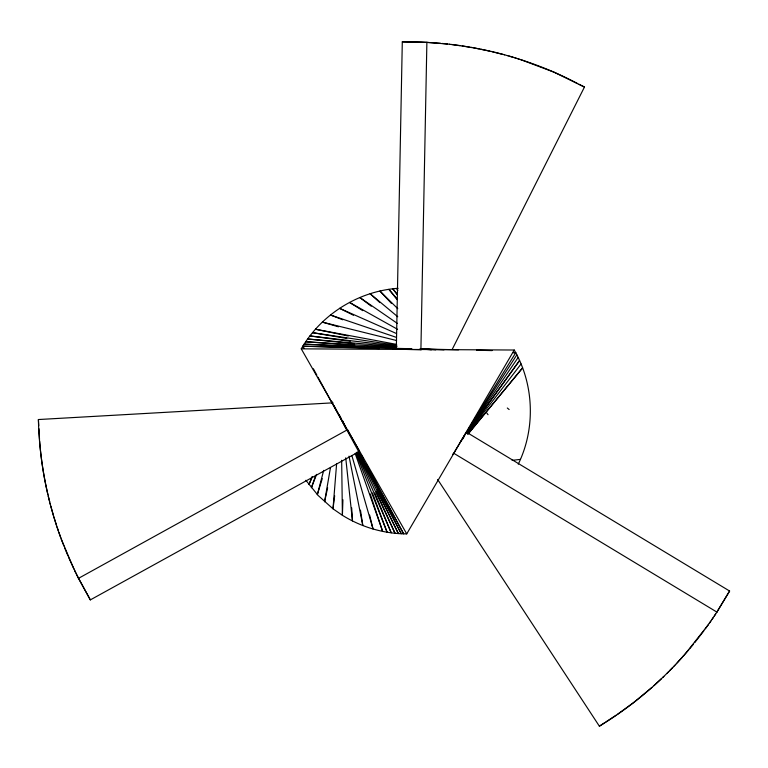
<?xml version="1.0" encoding="UTF-8"?>
<svg xmlns="http://www.w3.org/2000/svg" width="768" height="768" viewBox="0 0 768 768"><rect width="100%" height="100%" fill="white"/><g stroke="black" fill="none" stroke-linecap="round" stroke-linejoin="round"><path stroke-width="1.15" d="M421.267 349.766L396.317 349.21L402.298 41.846L421.219 42.067L440.486 43.296M420.902 349.69L426.883 42.326L402.298 41.846M342.922 499.757L342.403 515.299C361.584 527.28 384.115 533.798 406.733 533.894L514.243 350.026L301.258 348.845L406.733 533.894M336.634 463.488L333.005 508.819L342.403 515.299L341.664 460.272M334.666 495.763L333.005 508.819L318.173 495.514L305.875 480.288M330.48 467.558L324.566 501.802L327.638 487.776M323.702 470.381L317.338 494.63L322.262 478.618M315.734 475.315L311.395 487.747L316.618 474.374M716.813 612.202L729.6 591.034L466.406 432.163L466.205 432.71M312.115 476.813L308.938 484.57L312.24 476.87M518.256 464.17C535.709 428.496 534.144 384.394 514.243 350.026M452.179 349.44L584.458 87.043L553.872 72.115L520.589 59.587M301.258 348.845C321.072 314.429 358.483 291.034 398.102 288.307M466.406 432.163L453.696 453.226L716.89 612.086L729.6 591.034M460.166 442.502L515.741 352.742L513.35 352.637L515.741 352.742M462.298 439.277L463.584 437.261M466.848 432.24L516.854 354.854M716.89 612.086L714.317 615.984M715.69 613.92L711.965 619.469M462.413 439.363L463.747 437.386M467.002 432.643L518.15 357.456M713.338 617.453L709.248 623.376M710.822 621.12L705.322 628.848M708.269 624.768L685.027 654.173M467.309 432.95L519.571 360.509L467.078 433.296M703.91 630.768L694.714 642.653M467.434 433.699L521.078 363.994M693.312 644.39L689.731 648.701M467.789 434.352L522.605 367.882L468.23 433.766M688.81 649.795L677.126 662.909M683.078 656.381L684.058 655.277M682.09 657.485L676.176 663.917M453.446 453.494L452.669 454.32M675.955 664.157L674.246 665.952M674.899 665.27L667.248 673.085M672.758 667.507L669.485 670.858M668.218 672.125L662.909 677.309M663.83 676.435L653.933 685.651M661.507 678.653C642.557 696.643 621.686 712.598 599.376 726.192L437.654 479.482M651.859 687.485L633.744 702.499L617.376 714.394M599.376 726.192L604.522 722.813M605.808 721.978L616.09 715.229M347.635 429.859L359.52 451.392L90.336 599.894L78.461 578.362L347.578 429.686M396.317 349.21L396.883 349.114M512.112 460.368L520.435 459.379M47.904 494.582C42.173 469.978 38.995 444.787 38.4 419.539L332.918 402.835M411.85 348.73L302.851 346.195L303.965 348.317L302.851 346.195L379.402 348.547M420.24 348.922L458.563 349.814M476.534 350.227L492.106 350.592M392.554 348.95L396.144 349.066M396.192 347.894L304.138 344.17L363.888 347.174M420.106 348.864L444.01 349.834M367.469 347.357L371.059 347.53M426.883 42.326L449.645 44.237M396.394 347.376L305.741 341.75L354.662 345.37M421.44 348.931L423.821 349.085M426.211 349.229L435.754 349.824M396.854 346.819L307.67 338.995L354.106 343.709M425.395 349.325L431.347 349.843M442.186 43.45L447.629 44.006M396.893 346.138L309.946 335.952L350.275 341.309M449.549 44.227L469.392 47.05M451.526 44.458L459.946 45.571M396.662 345.312L312.547 332.678L346.771 338.419M462.173 45.898L479.27 48.874M470.784 47.29L472.176 47.539M473.578 47.789L490.954 51.389M396.682 344.4L315.485 329.251L348.298 336M480.701 49.162L489.475 51.053M490.781 51.35L493.939 52.099M492.125 51.667L504.634 54.845M494.861 52.32L503.213 54.461M396.566 340.522L322.358 322.118L338.448 326.803M504.538 54.816L507.6 55.67M507.485 55.632C531.725 62.515 555.36 71.683 577.594 83.578M508.915 56.045L513.254 57.312M514.714 57.754L516.173 58.195M517.642 58.656L519.11 59.117M396.298 337.354L330.461 315.005L342.73 319.776M396.528 333.562L339.61 308.342L353.53 315.293M578.966 84.278L584.458 87.043M397.555 329.309L349.526 302.429L362.726 310.656M397.286 323.347L359.837 297.533L371.27 306.221M397.747 316.752L370.128 293.741L379.862 302.611M507.302 408.01L509.146 409.546M397.776 308.698L379.958 291.062L391.363 303.331M397.488 299.328L388.886 289.354L397.104 299.635M397.267 294.499L392.87 288.816L397.162 294.566M396.461 288.442L397.872 290.381M486.624 412.762L488.035 414.701M90.336 599.894L76.368 574.176M480.624 414.768L481.738 416.688M313.392 368.794L316.838 375.101M317.99 377.203L403.632 533.837L366.269 464.266M361.738 455.827L362.87 457.939M331.757 401.29L332.87 403.411M333.984 405.533L346.771 429.898M358.445 452.15L401.242 533.741L373.968 480.49M78.461 578.362L68.736 557.693M339.264 414.787L341.395 419.069M342.461 421.21L346.186 428.698M357.898 452.237L398.342 533.558L377.011 489.379M75.782 572.986L74.534 570.403M73.872 569.03L61.296 539.174M342.547 420.739L345.571 427.229M357.168 452.112L394.992 533.261L376.349 491.789M356.563 452.429L391.219 532.819L374.784 493.008M67.987 555.946L64.742 548.102M355.968 453.034L387.091 532.205L372.432 492.97M63.907 546.01C50.755 512.458 42.355 476.976 39.619 441.024M60.806 537.859L58.886 532.474M355.162 453.475L382.646 531.37L370.195 493.901M58.416 531.101L57.005 526.934M56.544 525.523L53.827 516.874M53.53 515.846L50.803 506.189M351.859 455.52L373.027 528.979L369.61 515.04M50.054 503.328L50.448 504.864M49.69 501.898L48.25 496.061M349.018 456.154L362.822 525.523L360.461 510.144M345.725 457.843L352.474 520.925L351.677 507.792M38.4 419.539L38.746 425.674M38.918 428.746L39.533 439.488"/></g></svg>
